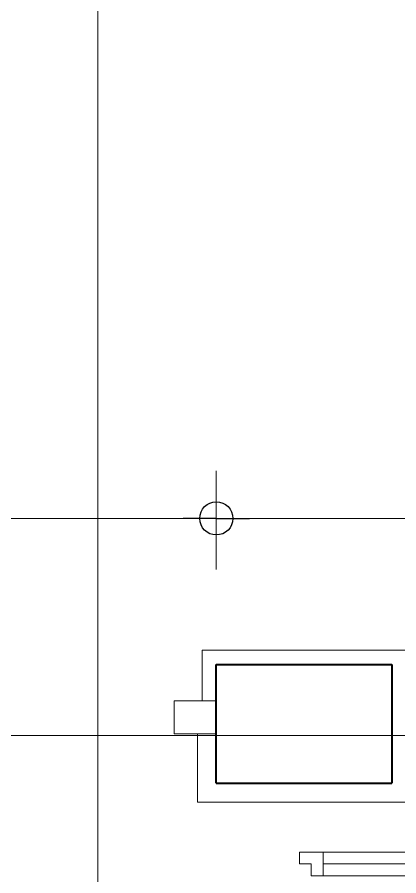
# Model space of a CAD drawing. Header units: millimetres. Extents: x 2016.56 to 2021.8, y 13721.83 to 13722.48.
# Drawn here: x 2017.83089 to 2017.84699, y 13722.03588 to 13722.07206 of the extents above; entities that cross this region are included whole.
import ezdxf

# ---------------------------------------------------------------- set-up
doc = ezdxf.new("R2010")
doc.units = ezdxf.units.MM
doc.linetypes.add('ACAD_ISO04W100', pattern=[30, 24, -3, 0, -3])
doc.layers.get('0').update_dxf_attribs({"lineweight": 20})
for name, color, linetype, lineweight in [('aks', 1, 'Continuous', 9), ('DH', 7, 'Continuous', 20), ('DUVAR', 4, 'Continuous', 40), ('PENCERE', 3, 'Continuous', 13), ('SIVA', 7, 'Continuous', 20)]:
    doc.layers.add(name, color=color, linetype=linetype, lineweight=lineweight)

msp = doc.modelspace()

# ---------------------------------------------------------------- linework, layer by layer
at = {"color": 0, "lineweight": -2}
for q in [(2017.837891, 13722.050942), (2017.840691, 13722.050942)]:
    msp.add_line((2017.839291, 13722.050942), q, dxfattribs=at)
msp.add_circle((2017.839291, 13722.050942), 0.0007, dxfattribs=at)
msp.add_circle((2017.839291, 13722.050942), 0.0007, dxfattribs=at)
at = {"layer": 'aks', "linetype": 'ACAD_ISO04W100', "ltscale": 2}
for p, q in [((2017.834291, 13722.406452), (2017.834291, 13721.952387)), ((2017.678471, 13722.041789), (2018.21211, 13722.041789))]:
    msp.add_line(p, q, dxfattribs=at)
at = {"layer": 'DH', "lineweight": 20}
msp.add_line((2017.839291, 13722.048789), (2017.839291, 13722.052942), dxfattribs=at)
msp.add_line((2017.839291, 13722.048789), (2017.839291, 13722.052942), dxfattribs=at)
at = {"layer": 'DH'}
for p, q in [((2017.792691, 13722.050942), (2017.837891, 13722.050942)), ((2017.840691, 13722.050942), (2017.857891, 13722.050942))]:
    msp.add_line(p, q, dxfattribs=at)
at = {"layer": 'DUVAR'}
for p, q in [((2017.839291, 13722.044789), (2017.846691, 13722.044789)), ((2017.839291, 13722.039789), (2017.839291, 13722.044789)), ((2017.846691, 13722.044789), (2017.846691, 13722.039789)), ((2017.839291, 13722.039789), (2017.846691, 13722.039789))]:
    msp.add_line(p, q, dxfattribs=at)
at = {"layer": 'PENCERE'}
for p, q in [((2017.837518, 13722.043258), (2017.839291, 13722.043258)), ((2017.837518, 13722.041858), (2017.837518, 13722.043258)), ((2017.837518, 13722.041858), (2017.839291, 13722.041858)), ((2017.857265, 13722.03638), (2017.843795, 13722.03638))]:
    msp.add_line(p, q, dxfattribs=at)
at = {"layer": 'PENCERE', "extrusion": (-2.96739e-20, 1.22461e-16, -1)}
for p, q in [((2017.842795, 13722.03638), (2017.842795, 13722.03688)), ((2017.843295, 13722.036381), (2017.842795, 13722.03638)), ((2017.843295, 13722.035881), (2017.843295, 13722.036381))]:
    msp.add_line(p, q, dxfattribs=at)
at = {"layer": 'PENCERE', "extrusion": (2.99932e-32, 1.22461e-16, -1)}
for p, q in [((2017.842795, 13722.03688), (2017.858245, 13722.03688)), ((2017.843795, 13722.03588), (2017.843795, 13722.03688)), ((2017.843295, 13722.03588), (2017.857765, 13722.03588))]:
    msp.add_line(p, q, dxfattribs=at)
at = {"layer": 'SIVA'}
for p, q in [((2017.858691, 13722.045389), (2017.838691, 13722.045389)), ((2017.838691, 13722.045389), (2017.838691, 13722.043258)), ((2017.838491, 13722.041858), (2017.838491, 13722.038989)), ((2017.838491, 13722.038989), (2017.856491, 13722.038989))]:
    msp.add_line(p, q, dxfattribs=at)

doc.saveas('drawing.dxf')
